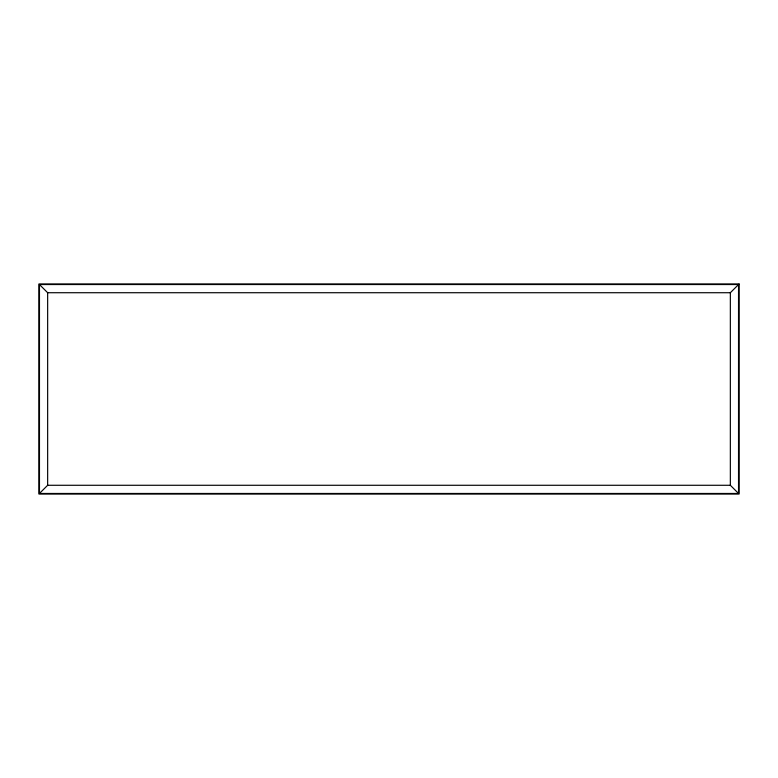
<?xml version="1.0" encoding="UTF-8"?>
<svg xmlns="http://www.w3.org/2000/svg" width="778" height="778" viewBox="0 0 778 778"><rect width="100%" height="100%" fill="white"/><g stroke="black" fill="none" stroke-linecap="round" stroke-linejoin="round"><path stroke-width="1.17" d="M39.464 493.466L47.653 485.278L730.347 485.278L738.536 493.466L738.536 284.534L39.464 284.534L39.464 493.466L738.536 493.466M39.464 284.534L47.653 292.723L730.347 292.723L738.536 284.534M730.347 292.723L730.347 485.278M47.653 292.723L47.653 485.278M739.1 283.97L38.9 283.97L38.9 494.03L739.1 494.03L739.1 283.97"/></g></svg>
